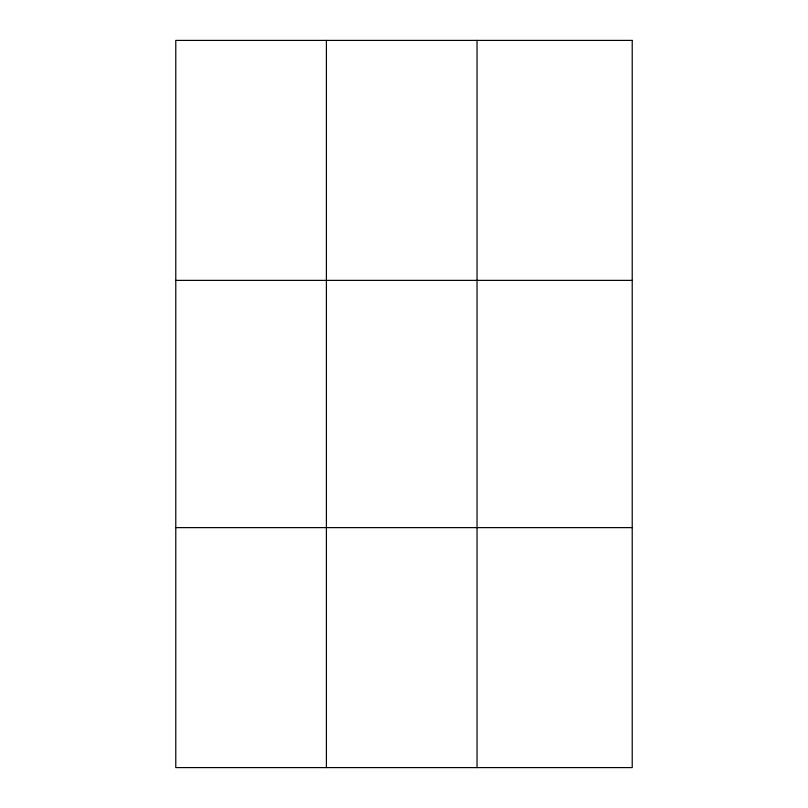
<?xml version="1.0" encoding="UTF-8"?>
<svg xmlns="http://www.w3.org/2000/svg" width="808" height="808" viewBox="0 0 808 808"><rect width="100%" height="100%" fill="white"/><g stroke="black" fill="none" stroke-linecap="round" stroke-linejoin="round"><path stroke-width="1.21" d="M326.402 767.6L326.402 40.4M477.033 767.6L477.033 40.4M175.78 280.376L632.22 280.376M175.78 527.624L632.22 527.624M632.22 40.4L632.22 767.6L175.78 767.6L175.78 40.4L632.22 40.4"/></g></svg>
